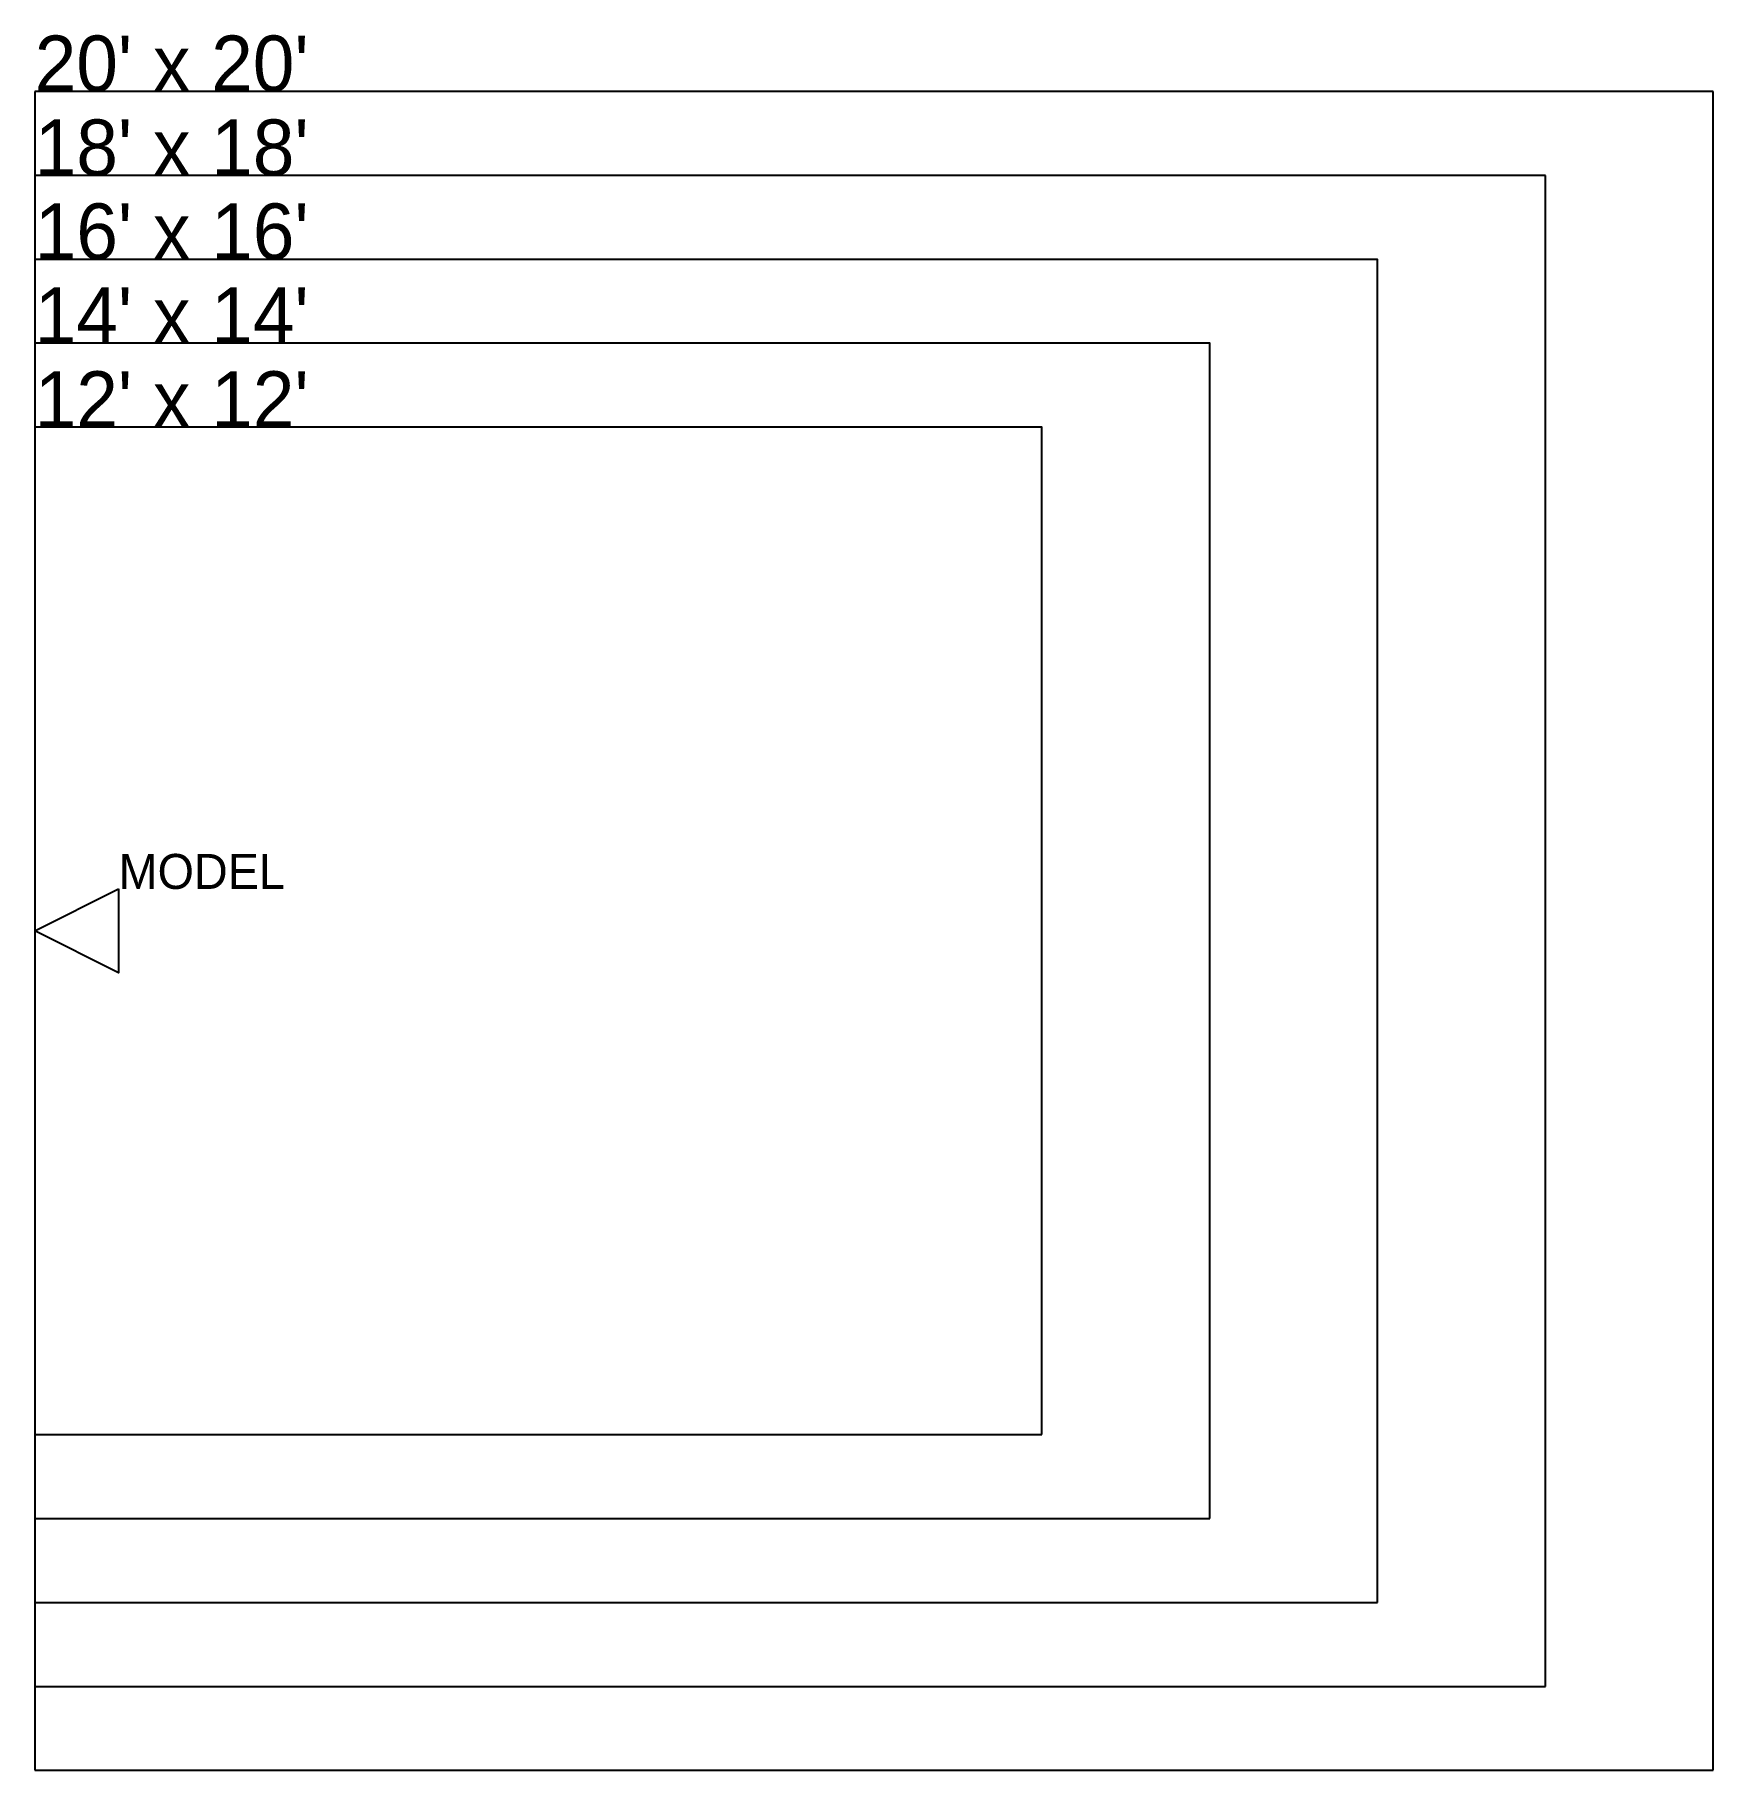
# Model space of a CAD drawing. Header units: feet. Extents: x 0 to 240, y -120 to 128.
import ezdxf

# ---------------------------------------------------------------- set-up
doc = ezdxf.new("R2010")
doc.units = ezdxf.units.FT
doc.header["$MEASUREMENT"] = 0
doc.layers.add('HeadCoverage', color=2, linetype='Continuous', plot=False)
doc.layers.add('Heads', color=1, linetype='Continuous')
doc.styles.get("Standard").update_dxf_attribs({"font": 'HCAD.SHX', "height": 8})

msp = doc.modelspace()

# ---------------------------------------------------------------- linework, layer by layer
at = {"layer": 'HeadCoverage'}
for p, q in [((240, 120), (0, 120)), ((0, 120), (0, -120)), ((240, -120), (240, 120)), ((216, 108), (0, 108)), ((0, 108), (0, -108)), ((216, -108), (216, 108)), ((0, -108), (216, -108)), ((0, -120), (240, -120))]:
    msp.add_line(p, q, dxfattribs=at)
for points in [[(192, -96), (192, 96), (0, 96), (0, -96)], [(168, -84), (168, 84), (0, 84), (0, -84)], [(144, -72), (144, 72), (0, 72), (0, -72)]]:
    msp.add_lwpolyline(points, close=True, dxfattribs=at)
at = {"layer": 'Heads', "color": 1}
msp.add_lwpolyline([(12, 6), (12, -6), (0, 0)], close=True, dxfattribs=at)

# ---------------------------------------------------------------- texts
at = {"layer": 'HeadCoverage'}
for s, p in [("20' x 20'", (0, 120)), ("18' x 18'", (0, 108)), ("16' x 16'", (0, 96)), ("14' x 14'", (0, 84)), ("12' x 12'", (0, 72))]:
    msp.add_text(s, height=8, dxfattribs=at).set_placement(p)
at = {"layer": 'Heads', "color": 1}
msp.add_attdef('MODEL', (12, 6), 'MODEL', height=5, dxfattribs=at)

doc.saveas('drawing.dxf')
